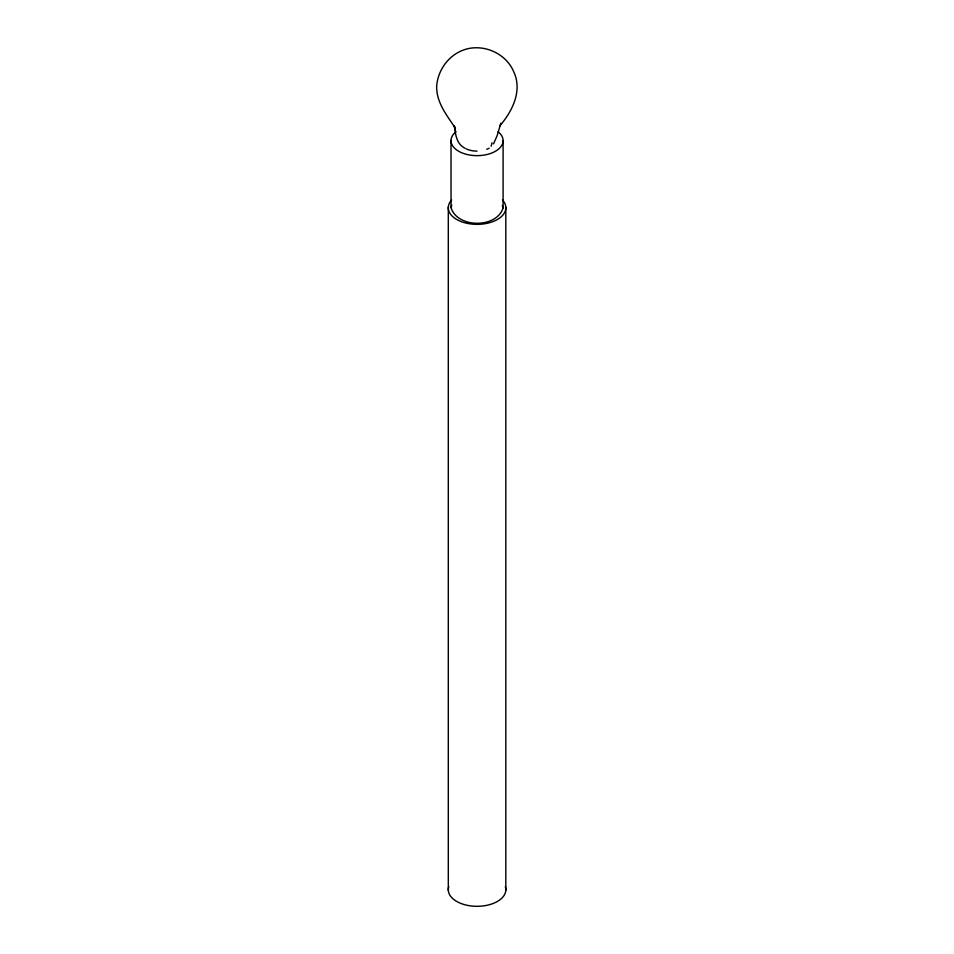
<?xml version="1.0" encoding="UTF-8"?>
<svg xmlns="http://www.w3.org/2000/svg" width="954" height="954" viewBox="0 0 954 954"><rect width="100%" height="100%" fill="white"/><g stroke="black" fill="none" stroke-linecap="round" stroke-linejoin="round"><path stroke-width="1.43" d="M503.092 140.775L503.092 207.9C496.712 228.602 457.133 228.292 451.027 207.59L451.802 205.182M491.167 146.189L492.037 142.778M500.862 123.209L497.117 135.718L493.528 143.839M499.646 126.023C512.441 111.332 522.911 90.32 513.431 71.133C505.978 53.961 485.336 44.373 467.245 48.857C450.181 53.162 438.148 68.652 436.658 85.979C436.24 102.555 446.901 115.339 455.428 128.277L454.044 125.618L455.237 130.376L454.843 127.908C455.368 135.528 457.336 144.662 465.003 148.24M486.755 149.289L489.116 148.24M502.269 205.48L503.092 207.9M505.811 207.125L505.811 890.32M451.027 140.465L451.027 207.59M448.308 207.125L448.308 890.32M502.496 199.982A28.775 16.612 0 0 1 477.06 224.357A28.775 16.612 0 0 1 451.624 199.982M505.334 886.612A28.775 16.612 0 0 1 477.06 906.312A28.775 16.612 0 0 1 448.785 886.612M498.095 131.759A26.032 15.025 0 0 1 494.446 151.805A26.032 15.025 0 0 1 459.542 151.734A26.032 15.025 0 0 1 456.131 131.676M477.06 151.126A17.041 9.838 0 0 1 466.101 148.824"/></g></svg>
